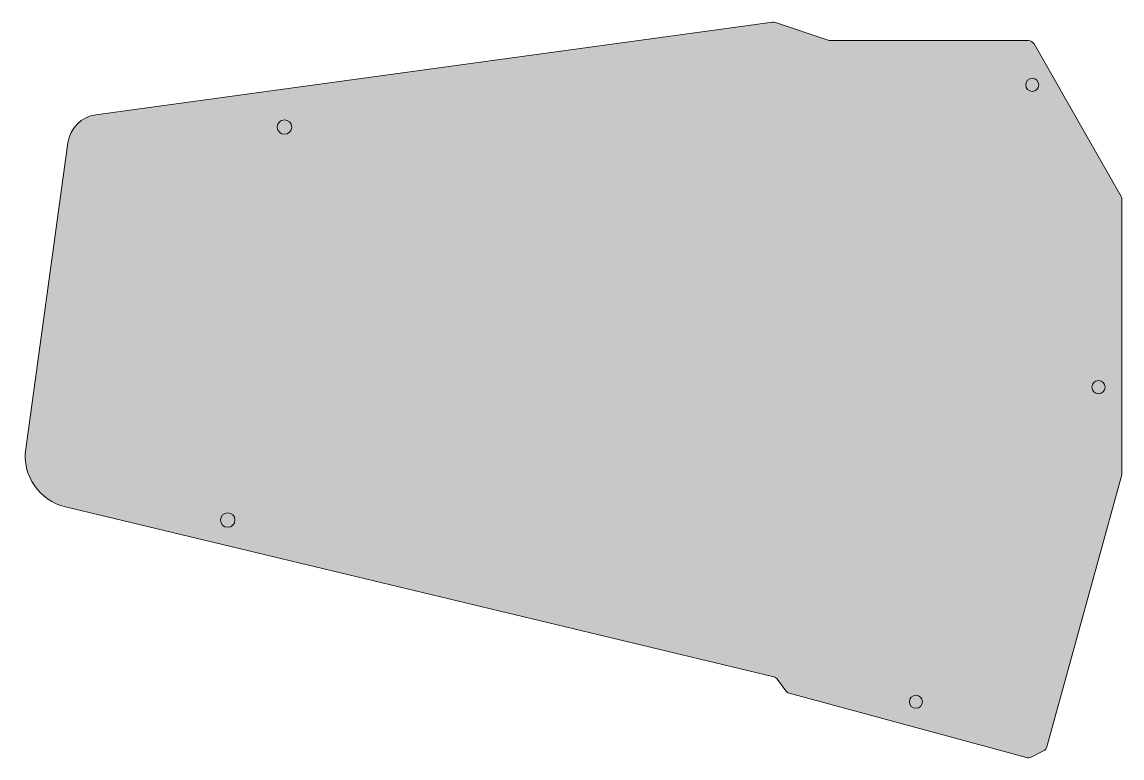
# Model space of a CAD drawing. Header units: millimetres. Extents: x -170 to -2, y -114 to -1.
import ezdxf

# ---------------------------------------------------------------- set-up
doc = ezdxf.new("R2010")
doc.units = ezdxf.units.MM
doc.header["$MEASUREMENT"] = 0
doc.layers.add('ボトム外形', color=7, linetype='Continuous', lineweight=0)

msp = doc.modelspace()

# ---------------------------------------------------------------- hatches: boundary and pattern name
at = {"layer": 'ボトム外形', "transparency": 33554687}
h = msp.add_hatch(color=7, dxfattribs=at)
h.dxf.hatch_style = 2
edge = h.paths.add_edge_path()
edge.add_spline(control_points=[(-2, -29.16), (-2, -29.16), (-2, -28.46), (-2, -28.46), (-2, -28.28), (-2.05, -28.11), (-2.13, -27.96), (-2.13, -27.96), (-15.41, -4.69), (-15.41, -4.69), (-15.59, -4.38), (-15.92, -4.18), (-16.28, -4.18), (-16.28, -4.18), (-46.47, -4.18), (-46.47, -4.18), (-46.58, -4.18), (-46.69, -4.17), (-46.79, -4.13), (-46.79, -4.13), (-54.83, -1.41), (-54.83, -1.41), (-54.98, -1.36), (-55.13, -1.35), (-55.29, -1.37), (-55.29, -1.37), (-158.42, -15.49), (-158.42, -15.49), (-160.64, -15.79), (-162.39, -17.54), (-162.7, -19.76), (-162.7, -19.76), (-169.13, -66.41), (-169.13, -66.41), (-169.69, -70.49), (-167.07, -74.32), (-163.07, -75.28), (-163.07, -75.28), (-55.09, -101.21), (-55.09, -101.21), (-54.86, -101.26), (-54.66, -101.4), (-54.52, -101.59), (-54.52, -101.59), (-53.27, -103.32), (-53.27, -103.32), (-53.13, -103.5), (-52.94, -103.63), (-52.72, -103.69), (-52.72, -103.69), (-16.58, -113.51), (-16.58, -113.51), (-16.34, -113.57), (-16.09, -113.54), (-15.87, -113.44), (-15.87, -113.44), (-13.96, -112.48), (-13.96, -112.48), (-13.7, -112.35), (-13.51, -112.12), (-13.44, -111.85), (-13.44, -111.85), (-2.04, -70.38), (-2.04, -70.38), (-2.01, -70.29), (-2, -70.2), (-2, -70.11), (-2, -70.11), (-2, -29.16), (-2, -29.16)], knot_values=[0, 0, 0, 0, 1, 1, 1, 2, 2, 2, 3, 3, 3, 4, 4, 4, 5, 5, 5, 6, 6, 6, 7, 7, 7, 8, 8, 8, 9, 9, 9, 10, 10, 10, 11, 11, 11, 12, 12, 12, 13, 13, 13, 14, 14, 14, 15, 15, 15, 16, 16, 16, 17, 17, 17, 18, 18, 18, 19, 19, 19, 20, 20, 20, 21, 21, 21, 22, 22, 22, 23, 23, 23, 23], degree=3, periodic=0)

# ---------------------------------------------------------------- linework, layer by layer
at = {"layer": 'ボトム外形', "color": 7, "lineweight": 9}
for centre, radius in [((-15.68, -10.94), 1), ((-129.68, -17.37), 1.1), ((-5.59, -57.02), 1), ((-138.33, -77.29), 1.1), ((-33.42, -104.99), 1)]:
    msp.add_circle(centre, radius, dxfattribs=at)
msp.add_open_spline([(-2, -29.16), (-2, -29.16), (-2, -28.46), (-2, -28.46), (-2, -28.28), (-2.05, -28.11), (-2.13, -27.96), (-2.13, -27.96), (-15.41, -4.69), (-15.41, -4.69), (-15.59, -4.38), (-15.92, -4.18), (-16.28, -4.18), (-16.28, -4.18), (-46.47, -4.18), (-46.47, -4.18), (-46.58, -4.18), (-46.69, -4.17), (-46.79, -4.13), (-46.79, -4.13), (-54.83, -1.41), (-54.83, -1.41), (-54.98, -1.36), (-55.13, -1.35), (-55.29, -1.37), (-55.29, -1.37), (-158.42, -15.49), (-158.42, -15.49), (-160.64, -15.79), (-162.39, -17.54), (-162.7, -19.76), (-162.7, -19.76), (-169.13, -66.41), (-169.13, -66.41), (-169.69, -70.49), (-167.07, -74.32), (-163.07, -75.28), (-163.07, -75.28), (-55.09, -101.21), (-55.09, -101.21), (-54.86, -101.26), (-54.66, -101.4), (-54.52, -101.59), (-54.52, -101.59), (-53.27, -103.32), (-53.27, -103.32), (-53.13, -103.5), (-52.94, -103.63), (-52.72, -103.69), (-52.72, -103.69), (-16.58, -113.51), (-16.58, -113.51), (-16.34, -113.57), (-16.09, -113.54), (-15.87, -113.44), (-15.87, -113.44), (-13.96, -112.48), (-13.96, -112.48), (-13.7, -112.35), (-13.51, -112.12), (-13.44, -111.85), (-13.44, -111.85), (-2.04, -70.38), (-2.04, -70.38), (-2.01, -70.29), (-2, -70.2), (-2, -70.11), (-2, -70.11), (-2, -29.16), (-2, -29.16)], degree=3, knots=[0, 0, 0, 0, 1, 1, 1, 2, 2, 2, 3, 3, 3, 4, 4, 4, 5, 5, 5, 6, 6, 6, 7, 7, 7, 8, 8, 8, 9, 9, 9, 10, 10, 10, 11, 11, 11, 12, 12, 12, 13, 13, 13, 14, 14, 14, 15, 15, 15, 16, 16, 16, 17, 17, 17, 18, 18, 18, 19, 19, 19, 20, 20, 20, 21, 21, 21, 22, 22, 22, 23, 23, 23, 23], dxfattribs=at)

doc.saveas('drawing.dxf')
